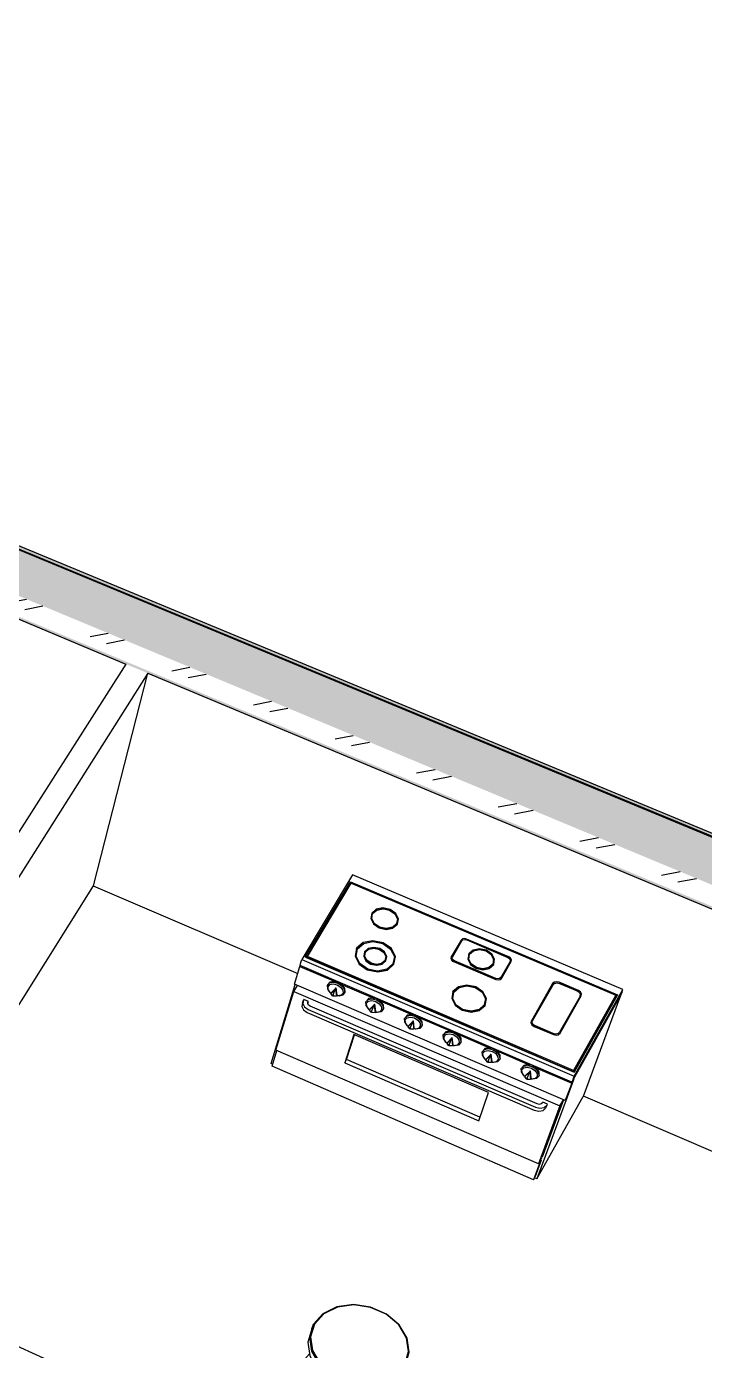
# Model space of a CAD drawing. Header units: millimetres. Extents: x 13967 to 26400, y -11617 to -3396.
# Drawn here: x 21939 to 23033, y -7189 to -5053 of the extents above; entities that cross this region are included whole.
import ezdxf

# ---------------------------------------------------------------- set-up
doc = ezdxf.new("R2010")
doc.units = ezdxf.units.MM
doc.header["$MEASUREMENT"] = 0
for name, color, linetype in [('NewA-Ee_25_10-M_WallsExternal', 7, 'Continuous'), ('NewA-Ee_25_10-M_WallsInternal', 7, 'Continuous'), ('NewA-Ee_30_40-M_Floors', 7, 'Continuous'), ('NewA-Ee_40_20-M_GeneralFFAndEInternalCulinary', 7, 'Continuous'), ('NewA-Ee_40_20-M_GeneralFFAndEInternalFixed', 7, 'Continuous'), ('NewA-Ee_40_20-M_GeneralFFAndEInternalMovable', 7, 'Continuous')]:
    doc.layers.add(name, color=color, linetype=linetype)

# ---------------------------------------------------------------- blocks, each defined once
blk = doc.blocks.new('Section Elem_1_1', base_point=(20019, -7720.3))
at = {"layer": 'NewA-Ee_25_10-M_WallsExternal', "linetype": 'Continuous'}
h = blk.add_hatch(dxfattribs=at)
h.set_pattern_fill('Structural_Concrete_0001', color=256, style=0, pattern_type=2)
h.set_pattern_definition([(337.4274, (20019.036, -7720.324), (38.4207, 61.3603), [9.2949, -46.4745]), (337.4274, (20063.995, -7700.35), (38.4207, 61.3603), [9.2949, -46.4745]), (23.957, (20019.036, -7720.324), (-58.0353, 62.7911), [8.19954, -40.9977]), (23.957, (20070.53, -7741.73), (-58.0353, 62.7911), [8.19954, -40.9977]), (98.978, (20027.62, -7723.89), (-96.456, 1.4308), [6.98285, -34.91426]), (98.978, (20079.12, -7745.3), (-96.456, 1.4308), [6.98285, -34.91426]), (337.4274, (20022.733, -7714.42), (7.394073, 11.8088), [0, -18.589807, 0, -27.88471]), (10.773, (20031.316, -7717.988), (-6.909593, 13.395832), [0, -13.25847, 0, -22.097447])])
h.paths.add_polyline_path([(19901.9, -5057.4), (19857.7, -5109.2), (24659.7, -7110.7), (24689.1, -7042.2)])
h = blk.add_hatch(dxfattribs=at)
h.set_pattern_fill('Render_0001', color=256, style=0, pattern_type=2)
h.set_pattern_definition([(10.7526, (20040.504, -7686.04), (-9.072156, 17.50072), [0, -15.427034, 0, -23.14055]), (85.5198, (20090.483, -7706.756), (-24.43828, 3.48332), [0, -8.6728, 0, -14.98029])])
h.paths.add_polyline_path([(19902.6, -5056.6), (24689.5, -7041.1), (24691.5, -7036.5), (19905.6, -5053.1)])
h = blk.add_hatch(dxfattribs=at)
h.set_pattern_fill('Insulation_0001', color=256, style=0, pattern_type=2)
h.set_pattern_definition([(10.7959, (20019.036, -7720.324), (-37.411, 72.9393), []), (10.7959, (20011.55, -7705.74), (-37.411, 72.9393), [])])
h.paths.add_polyline_path([(19857.7, -5109.2), (19847.2, -5121.4), (24652.8, -7126.9), (24659.7, -7110.7)])
h = blk.add_hatch(dxfattribs=at)
h.set_pattern_fill('Plaster_0001', color=256, style=0, pattern_type=2)
h.set_pattern_definition([(337.32224, (20019.036, -7720.324), (10.759054, 17.18456), [0, -15.55156]), (337.32224, (20031.59, -7714.73), (10.759054, 17.18456), [0, -15.55156])])
h.paths.add_polyline_path([(19835.4, -5135.3), (24644.9, -7145.3), (24646.6, -7141.5), (19837.8, -5132.4)])
for p, q in [((19901.9, -5057.4), (24689.1, -7042.2)), ((19902.6, -5056.6), (24689.5, -7041.1)), ((19905.6, -5053.1), (24691.5, -7036.5)), ((21112.7, -5669.1), (22099.8, -6081.6)), ((22135.1, -6096.4), (24208, -6962.7))]:
    blk.add_line(p, q, dxfattribs=at)
blk = doc.blocks.new('Section Elem_17_1', base_point=(20019, -7720.3))
at = {"layer": 'NewA-Ee_25_10-M_WallsInternal', "linetype": 'Continuous'}
for p, q in [((22099.8, -6081.6), (21712.3, -6688.5)), ((22135.1, -6096.4), (21748.7, -6704.6)), ((22047.3, -6439.2), (22135.1, -6096.4)), ((21673.9, -7035), (22047.3, -6439.2)), ((21570.2, -6911), (21519.9, -6989.7)), ((21607, -6927.5), (21437.3, -7194.6)), ((21501.9, -7018), (21381.5, -7206.5)), ((21320.7, -7525.3), (21381.5, -7206.5)), ((21381.5, -7206.5), (21418.8, -7223.7)), ((21418.8, -7223.7), (21356.3, -7542)), ((21418.9, -7223.6), (21418.8, -7223.7)), ((21356.3, -7542), (21320.7, -7525.3)), ((21356.3, -7542), (21356.4, -7541.9))]:
    blk.add_line(p, q, dxfattribs=at)
blk = doc.blocks.new('Section Elem_111_1', base_point=(20019, -7720.3))
at = {"layer": 'NewA-Ee_30_40-M_Floors', "linetype": 'Continuous'}
for p, q in [((22047.2, -6439.1), (22376.9, -6580.6)), ((22837.6, -6778.3), (23961.2, -7260.4))]:
    blk.add_line(p, q, dxfattribs=at)
blk = doc.blocks.new('Section Elem_179_1', base_point=(20019, -7720.3))
at = {"layer": 'NewA-Ee_40_20-M_GeneralFFAndEInternalMovable', "linetype": 'Continuous'}
for p, q in [((22417.7, -7129.6), (22402.3, -7146.6)), ((22419.1, -7129.6), (22404.1, -7146.3)), ((22440, -7118.6), (22417.7, -7129.6)), ((22441.1, -7118.9), (22419.1, -7129.6)), ((22466.8, -7114.9), (22440, -7118.6)), ((22467.3, -7115.3), (22441.1, -7118.9)), ((22494.6, -7119), (22466.8, -7114.9)), ((22494.6, -7119.3), (22467.3, -7115.3)), ((22520.3, -7130.4), (22494.6, -7119)), ((22519.8, -7130.5), (22494.6, -7119.3)), ((22539.8, -7147.4), (22519.8, -7130.5)), ((22540.8, -7147.7), (22520.3, -7130.4)), ((22399.8, -7154.1), (22393.3, -7175.2)), ((22402.3, -7146.6), (22395.8, -7167.6)), ((22404.1, -7146.3), (22397.7, -7166.9)), ((22399.8, -7154.1), (22402.3, -7146.6)), ((22552.3, -7168.2), (22539.8, -7147.4)), ((22553.5, -7168.9), (22540.8, -7147.7)), ((22393.3, -7175.2), (22396.5, -7197.7)), ((22395.8, -7167.6), (22399, -7190.2)), ((22397.7, -7166.9), (22400.9, -7189)), ((22555.6, -7190.3), (22552.3, -7168.2)), ((22556.9, -7191.5), (22553.5, -7168.9)), ((22396, -7194.3), (22387.7, -7203.6)), ((22399, -7190.2), (22411.6, -7211.5)), ((22400.9, -7189), (22413.2, -7209.9)), ((22549.5, -7211.1), (22555.6, -7190.3)), ((22550.6, -7212.7), (22556.9, -7191.5)), ((22387.2, -7204.2), (22381.1, -7224.2)), ((22387.7, -7203.6), (22387.2, -7204.2)), ((22394.2, -7207.4), (22388.8, -7225)), ((22399.1, -7202.1), (22394.1, -7207.6)), ((22394.2, -7207.4), (22394.2, -7207.4)), ((22396.5, -7197.7), (22409.1, -7219)), ((22411.6, -7211.5), (22432, -7229)), ((22413.2, -7209.9), (22433.2, -7227.1)), ((22534.5, -7227.9), (22549.5, -7211.1)), ((22535.3, -7229.9), (22550.6, -7212.7)), ((22548, -7220.1), (22550.6, -7212.7)), ((22381.1, -7224.2), (22381.1, -7225)), ((22381.1, -7225), (22384.1, -7246.3)), ((22388.7, -7224.5), (22391.4, -7243.8)), ((22388.7, -7224.6), (22388.7, -7224.5)), ((22409.1, -7219), (22429.5, -7236.5)), ((22429.5, -7236.5), (22455.3, -7248)), ((22432, -7229), (22457.8, -7240.6)), ((22433.2, -7227.1), (22458.5, -7238.4)), ((22458.5, -7238.4), (22486.1, -7242.5)), ((22486.1, -7242.5), (22512.5, -7238.9)), ((22510.2, -7248.5), (22532.7, -7237.3)), ((22512.5, -7238.9), (22534.5, -7227.9)), ((22512.9, -7241), (22535.3, -7229.9)), ((22533.3, -7246), (22532.1, -7237.6)), ((22532.7, -7237.3), (22548, -7220.1)), ((22384.1, -7246.3), (22395.9, -7266.4)), ((22391.4, -7243.8), (22401.3, -7260.7)), ((22401.3, -7261.6), (22401, -7261.4)), ((22442, -7259), (22401.2, -7260.4)), ((22440.6, -7259.1), (22445.8, -7243.8)), ((22442, -7259), (22441.9, -7259)), ((22442.6, -7259.4), (22442, -7259)), ((22443.4, -7260.1), (22442.6, -7259.4)), ((22444.2, -7261.2), (22443.4, -7260.1)), ((22444.1, -7248.8), (22444.2, -7243.1)), ((22444.9, -7262.5), (22444.2, -7261.2)), ((22455.3, -7248), (22483.3, -7252.2)), ((22456.4, -7261.3), (22455.5, -7262.5)), ((22457.1, -7260.2), (22456.4, -7261.3)), ((22457.1, -7260.4), (22461, -7248.9)), ((22457.5, -7259.5), (22457.1, -7260.2)), ((22457.5, -7259.1), (22521.2, -7261.4)), ((22457.5, -7259.2), (22457.5, -7259.5)), ((22457.8, -7240.6), (22485.9, -7244.7)), ((22483.3, -7252.2), (22510.2, -7248.5)), ((22485.9, -7244.7), (22512.9, -7241)), ((22521, -7261.4), (22525.7, -7245.7)), ((22525.6, -7246), (22524.9, -7241.2)), ((22527.3, -7266.9), (22533.3, -7246.8)), ((22533.3, -7246), (22533.3, -7246.8)), ((22378.5, -7272.1), (22359.7, -7286.1)), ((22396.1, -7266.8), (22378.5, -7272.1)), ((22395.9, -7266.4), (22396.2, -7266.8)), ((22396.2, -7266.8), (22415.2, -7283.2)), ((22401.4, -7261.8), (22401.3, -7261.6)), ((22401.8, -7261.7), (22419.4, -7276.8)), ((22443.5, -7266.5), (22408.8, -7267.7)), ((22419.4, -7276.8), (22441.7, -7286.8)), ((22432.5, -7282.7), (22438, -7266.6)), ((22437.8, -7267.2), (22436.2, -7266.7)), ((22443.5, -7266.5), (22444.5, -7266.3)), ((22444.5, -7266.3), (22445.2, -7265.8)), ((22445.4, -7263.7), (22444.9, -7262.5)), ((22445.2, -7265.8), (22445.5, -7264.9)), ((22445.5, -7264.9), (22445.4, -7263.7)), ((22447.7, -7287.7), (22454.9, -7266.6)), ((22456.7, -7272.7), (22453.2, -7271.7)), ((22453.9, -7265), (22453.6, -7265.9)), ((22453.6, -7265.9), (22453.7, -7266.4)), ((22453.7, -7266.4), (22454.2, -7266.5)), ((22454.6, -7263.8), (22453.9, -7265)), ((22454.2, -7266.5), (22515.7, -7268.8)), ((22455.5, -7262.5), (22454.6, -7263.8)), ((22479.6, -7287.1), (22456.7, -7272.7)), ((22488.7, -7287.2), (22507.7, -7277.8)), ((22507.7, -7277.8), (22519.9, -7264)), ((22512.4, -7283.8), (22526.9, -7267.5)), ((22522.6, -7262.6), (22522.1, -7263.7)), ((22523.1, -7261.9), (22522.6, -7262.6)), ((22527.3, -7266.9), (22526.9, -7267.5)), ((22359.7, -7286.1), (22348.8, -7305.2)), ((22415.2, -7283.2), (22439.3, -7294.1)), ((22422.2, -7313.1), (22430.1, -7289.9)), ((22436.7, -7319.6), (22445.2, -7294.9)), ((22439.3, -7294.1), (22465.6, -7298)), ((22441.7, -7286.8), (22465.8, -7290.4)), ((22465.6, -7298), (22490.7, -7294.5)), ((22465.8, -7290.4), (22489, -7287.2)), ((22480.6, -7288.4), (22479.6, -7287.1)), ((22496, -7306.5), (22486.3, -7295.1)), ((22491.2, -7294.3), (22490.7, -7294.5)), ((22491.2, -7294.3), (22512.4, -7283.8)), ((22348.5, -7306.1), (22346.8, -7327.9)), ((22348.8, -7305.2), (22348.5, -7306.1)), ((22422.2, -7313.1), (22421.5, -7315.2)), ((22421.5, -7315.2), (22421.9, -7317.4)), ((22421.9, -7317.4), (22423.1, -7319.5)), ((22423.1, -7319.5), (22425.1, -7321.2)), ((22425.1, -7321.2), (22427.6, -7322.4)), ((22427.6, -7322.4), (22430.4, -7322.8)), ((22430.4, -7322.8), (22433, -7322.4)), ((22433, -7322.4), (22435.2, -7321.3)), ((22435.2, -7321.3), (22436.7, -7319.6)), ((22504, -7328.4), (22496, -7306.5)), ((22346.8, -7327.9), (22354.6, -7350)), ((22502.5, -7350.4), (22504, -7328.4)), ((22354.6, -7350), (22370.9, -7369.5)), ((22491.4, -7370.5), (22502.2, -7351.2)), ((22502.5, -7350.4), (22502.2, -7351.2)), ((22370.9, -7369.5), (22393.9, -7384)), ((22393.9, -7384), (22420.6, -7391.9)), ((22448, -7392.2), (22472.6, -7384.7)), ((22472.6, -7384.7), (22491.4, -7370.5)), ((22420.6, -7391.9), (22448, -7392.2))]:
    blk.add_line(p, q, dxfattribs=at)
blk = doc.blocks.new('Section Elem_235_1', base_point=(20019, -7720.3))
at = {"layer": 'NewA-Ee_40_20-M_GeneralFFAndEInternalCulinary', "linetype": 'Continuous'}
for p, q in [((21882.2, -7163), (21770.1, -7347.5)), ((22127.1, -7273.8), (21882.2, -7163)), ((22017.2, -7461), (22127.1, -7273.8)), ((22018.3, -7461.5), (22125.7, -7278.6)), ((22125.7, -7278.7), (22106, -7344.8)), ((22117.5, -7292.7), (22125.7, -7278.7)), ((22125.7, -7278.6), (22127.1, -7273.8)), ((22097.2, -7359.8), (22116.8, -7293.7)), ((22117.5, -7292.7), (22097.9, -7358.6)), ((22116.8, -7293.7), (22116.8, -7293.7))]:
    blk.add_line(p, q, dxfattribs=at)
blk = doc.blocks.new('Section Elem_240_1', base_point=(20019, -7720.3))
at = {"layer": 'NewA-Ee_40_20-M_GeneralFFAndEInternalFixed', "linetype": 'Continuous'}
for p, q in [((22465.3, -6421.7), (22383.7, -6558.1)), ((22901.5, -6606.4), (22465.3, -6421.7)), ((22389.6, -6554.1), (22462.1, -6432.9)), ((22392.5, -6553.3), (22463.3, -6434.9)), ((22462.1, -6432.9), (22892.8, -6615.4)), ((22462.1, -6432.9), (22463.3, -6434.9)), ((22463.3, -6434.9), (22890.1, -6615.7)), ((22496.4, -6483.6), (22494.7, -6492.2)), ((22494.7, -6492.2), (22494.8, -6492)), ((22494.7, -6492.2), (22499, -6500.8)), ((22496.4, -6483.4), (22494.8, -6492)), ((22494.8, -6492), (22499.1, -6500.6)), ((22496.3, -6492), (22497.8, -6484)), ((22500.3, -6500), (22496.3, -6492)), ((22503.6, -6477.1), (22496.4, -6483.4)), ((22496.4, -6483.6), (22496.4, -6483.4)), ((22497.8, -6484), (22504.5, -6478.2)), ((22497.8, -6484.2), (22504.4, -6478.4)), ((22514.3, -6474.9), (22503.6, -6477.1)), ((22504.4, -6478.4), (22514.5, -6476.3)), ((22504.4, -6478.4), (22504.5, -6478.2)), ((22504.5, -6478.2), (22514.5, -6476.1)), ((22525.8, -6477.3), (22514.3, -6474.9)), ((22514.5, -6476.1), (22525.2, -6478.3)), ((22514.5, -6476.3), (22514.5, -6476.1)), ((22514.5, -6476.3), (22525.2, -6478.5)), ((22525.2, -6478.3), (22533.7, -6484.3)), ((22525.2, -6478.5), (22525.2, -6478.3)), ((22525.2, -6478.5), (22533.7, -6484.5)), ((22535, -6483.7), (22525.8, -6477.3)), ((22533.7, -6484.3), (22537.8, -6492.3)), ((22533.7, -6484.5), (22533.7, -6484.3)), ((22533.7, -6484.5), (22537.7, -6492.5)), ((22539.3, -6492.3), (22535, -6483.7)), ((22537.7, -6492.5), (22536.2, -6500.5)), ((22537.8, -6492.3), (22536.3, -6500.3)), ((22537.7, -6500.9), (22539.3, -6492.3)), ((22537.7, -6492.5), (22537.8, -6492.3)), ((22499, -6500.8), (22499.1, -6500.6)), ((22499, -6500.8), (22508.2, -6507.2)), ((22499.1, -6500.6), (22508.3, -6507)), ((22508.9, -6506), (22500.3, -6500)), ((22508.2, -6507.2), (22508.3, -6507)), ((22508.2, -6507.2), (22519.7, -6509.6)), ((22508.3, -6507), (22519.8, -6509.4)), ((22519.6, -6508.2), (22508.9, -6506)), ((22529.6, -6506.1), (22519.6, -6508.2)), ((22519.7, -6509.6), (22530.5, -6507.4)), ((22519.7, -6509.6), (22519.8, -6509.4)), ((22519.8, -6509.4), (22530.5, -6507.2)), ((22536.3, -6500.3), (22529.6, -6506.1)), ((22530.5, -6507.2), (22537.7, -6500.9)), ((22530.5, -6507.4), (22537.6, -6501.1)), ((22530.5, -6507.4), (22530.5, -6507.2)), ((22537.6, -6501.1), (22537.7, -6500.9)), ((22482.5, -6531), (22472, -6540.1)), ((22473.4, -6540.9), (22483.3, -6532.3)), ((22473.5, -6540.7), (22483.4, -6532.1)), ((22498.1, -6527.8), (22482.5, -6531)), ((22483.3, -6532.3), (22498.2, -6529.2)), ((22483.3, -6532.3), (22483.4, -6532.1)), ((22483.4, -6532.1), (22498.3, -6529)), ((22514.8, -6531.3), (22498.1, -6527.8)), ((22498.2, -6529.2), (22498.3, -6529)), ((22498.2, -6529.2), (22514.1, -6532.5)), ((22498.3, -6529), (22514.2, -6532.3)), ((22514.1, -6532.5), (22514.2, -6532.3)), ((22514.1, -6532.5), (22526.8, -6541.4)), ((22514.2, -6532.3), (22526.9, -6541.2)), ((22528.1, -6540.6), (22514.8, -6531.3)), ((22640.4, -6526.9), (22624.6, -6554)), ((22626.4, -6554), (22641.5, -6528.1)), ((22626.4, -6554.2), (22641.4, -6528.3)), ((22642.6, -6525), (22640.4, -6526.9)), ((22641.4, -6528.3), (22643.4, -6526.6)), ((22641.4, -6528.3), (22641.5, -6528.1)), ((22641.5, -6528.1), (22643.4, -6526.4)), ((22645.8, -6524.3), (22642.6, -6525)), ((22643.4, -6526.4), (22646.4, -6525.8)), ((22643.4, -6526.6), (22646.4, -6526)), ((22643.4, -6526.6), (22643.4, -6526.4)), ((22649.3, -6525.1), (22645.8, -6524.3)), ((22646.4, -6525.8), (22649.6, -6526.5)), ((22646.4, -6526), (22646.4, -6525.8)), ((22646.4, -6526), (22649.5, -6526.6)), ((22717.6, -6554), (22649.3, -6525.1)), ((22649.5, -6526.6), (22649.6, -6526.5)), ((22649.5, -6526.6), (22716.1, -6554.9)), ((22649.6, -6526.5), (22716.2, -6554.7)), ((22392.5, -6553.3), (22389.6, -6554.1)), ((22389.6, -6554.3), (22389.6, -6554.1)), ((22823, -6739.7), (22389.6, -6554.1)), ((22389.6, -6554.3), (22823, -6739.8)), ((22821.9, -6737.1), (22392.5, -6553.3)), ((22472, -6540.1), (22469.6, -6552.7)), ((22472, -6540.3), (22469.6, -6552.9)), ((22469.6, -6552.7), (22475.9, -6565.3)), ((22469.6, -6552.9), (22469.6, -6552.7)), ((22469.6, -6552.9), (22475.9, -6565.5)), ((22471.2, -6552.7), (22473.5, -6540.7)), ((22477.2, -6564.7), (22471.2, -6552.7)), ((22472, -6540.3), (22472, -6540.1)), ((22484.9, -6545.6), (22483.5, -6552.8)), ((22484.8, -6545.8), (22483.5, -6553)), ((22483.5, -6552.8), (22487.1, -6560)), ((22483.5, -6553), (22483.5, -6552.8)), ((22483.5, -6553), (22487, -6560.2)), ((22484.8, -6545.8), (22484.9, -6545.6)), ((22490.8, -6540.4), (22484.9, -6545.6)), ((22485.1, -6552.8), (22486.3, -6546.2)), ((22488.4, -6559.4), (22485.1, -6552.8)), ((22486.2, -6546.4), (22491.7, -6541.7)), ((22486.3, -6546.2), (22491.8, -6541.5)), ((22499.8, -6538.6), (22490.8, -6540.4)), ((22491.7, -6541.7), (22499.9, -6540)), ((22491.7, -6541.7), (22491.8, -6541.5)), ((22491.8, -6541.5), (22500, -6539.8)), ((22509.3, -6540.6), (22499.8, -6538.6)), ((22499.9, -6540), (22500, -6539.8)), ((22499.9, -6540), (22508.7, -6541.8)), ((22500, -6539.8), (22508.7, -6541.6)), ((22508.7, -6541.6), (22515.7, -6546.5)), ((22508.7, -6541.8), (22508.7, -6541.6)), ((22508.7, -6541.8), (22515.6, -6546.7)), ((22516.9, -6545.9), (22509.3, -6540.6)), ((22515.6, -6546.7), (22515.7, -6546.5)), ((22515.6, -6546.7), (22518.9, -6553.3)), ((22515.7, -6546.5), (22519, -6553.1)), ((22520.5, -6553.1), (22516.9, -6545.9)), ((22518.9, -6553.3), (22517.7, -6559.8)), ((22519, -6553.1), (22517.8, -6559.6)), ((22518.9, -6553.3), (22519, -6553.1)), ((22519.2, -6560.3), (22520.5, -6553.1)), ((22526.8, -6541.4), (22526.9, -6541.2)), ((22526.8, -6541.4), (22532.8, -6553.4)), ((22526.9, -6541.2), (22532.9, -6553.2)), ((22534.4, -6553.2), (22528.1, -6540.6)), ((22532.9, -6553.2), (22530.6, -6565.1)), ((22532.8, -6553.4), (22530.6, -6565.3)), ((22532.1, -6565.7), (22534.4, -6553.2)), ((22532.8, -6553.4), (22532.9, -6553.2)), ((22624.6, -6554.2), (22624.1, -6556.8)), ((22624.1, -6556.8), (22624.2, -6556.6)), ((22624.6, -6554), (22624.2, -6556.6)), ((22624.2, -6556.6), (22625.5, -6559.3)), ((22624.6, -6554.2), (22624.6, -6554)), ((22626, -6556.4), (22626.4, -6554)), ((22627.2, -6558.8), (22626, -6556.4)), ((22652.8, -6549.3), (22651.3, -6557.6)), ((22652.9, -6549.1), (22651.4, -6557.4)), ((22652.8, -6549.3), (22652.9, -6549.1)), ((22659.7, -6543), (22652.9, -6549.1)), ((22652.9, -6557.5), (22654.3, -6549.7)), ((22654.2, -6549.9), (22660.6, -6544.2)), ((22654.3, -6549.7), (22660.7, -6544)), ((22670.2, -6540.8), (22659.7, -6543)), ((22660.6, -6544.2), (22670.3, -6542.2)), ((22660.6, -6544.2), (22660.7, -6544)), ((22660.7, -6544), (22670.4, -6542)), ((22681.3, -6543.2), (22670.2, -6540.8)), ((22670.3, -6542.2), (22670.4, -6542)), ((22670.3, -6542.2), (22680.7, -6544.4)), ((22670.4, -6542), (22680.7, -6544.2)), ((22680.7, -6544.2), (22689, -6550)), ((22680.7, -6544.4), (22680.7, -6544.2)), ((22680.7, -6544.4), (22689, -6550.2)), ((22690.3, -6549.4), (22681.3, -6543.2)), ((22689, -6550), (22693, -6557.8)), ((22689, -6550.2), (22689, -6550)), ((22689, -6550.2), (22693, -6558)), ((22694.6, -6557.8), (22690.3, -6549.4)), ((22716.1, -6554.9), (22716.2, -6554.7)), ((22716.1, -6554.9), (22718.6, -6556.6)), ((22716.2, -6554.7), (22718.7, -6556.5)), ((22720.4, -6556), (22717.6, -6554)), ((22718.6, -6556.6), (22718.7, -6556.5)), ((22718.6, -6556.6), (22719.9, -6559.1)), ((22718.7, -6556.5), (22720, -6558.9)), ((22721.8, -6558.6), (22720.4, -6556)), ((22371.6, -6597.9), (22380.3, -6569.3)), ((22380.3, -6569.3), (22380.9, -6568.2)), ((22380.3, -6569.3), (22438.4, -6594.3)), ((22380.7, -6568.1), (22382.2, -6563.1)), ((22819.3, -6756.1), (22380.7, -6568.1)), ((22382.2, -6563.1), (22383.7, -6558.1)), ((22383.7, -6558.1), (22823, -6746.3)), ((22475.9, -6565.3), (22489.2, -6574.6)), ((22475.9, -6565.5), (22475.9, -6565.3)), ((22475.9, -6565.5), (22489.1, -6574.8)), ((22489.8, -6573.6), (22477.2, -6564.7)), ((22487, -6560.2), (22487.1, -6560)), ((22487, -6560.2), (22494.6, -6565.5)), ((22487.1, -6560), (22494.7, -6565.3)), ((22495.3, -6564.3), (22488.4, -6559.4)), ((22489.1, -6574.8), (22489.2, -6574.6)), ((22489.1, -6574.8), (22505.9, -6578.3)), ((22489.2, -6574.6), (22506, -6578.1)), ((22505.8, -6576.9), (22489.8, -6573.6)), ((22494.6, -6565.5), (22494.7, -6565.3)), ((22494.6, -6565.5), (22504.2, -6567.5)), ((22494.7, -6565.3), (22504.3, -6567.3)), ((22504.1, -6566.1), (22495.3, -6564.3)), ((22512.3, -6564.4), (22504.1, -6566.1)), ((22504.2, -6567.5), (22513.2, -6565.7)), ((22504.2, -6567.5), (22504.3, -6567.3)), ((22504.3, -6567.3), (22513.2, -6565.5)), ((22520.7, -6573.8), (22505.8, -6576.9)), ((22505.9, -6578.3), (22521.6, -6575.1)), ((22506, -6578.1), (22521.6, -6574.9)), ((22517.8, -6559.6), (22512.3, -6564.4)), ((22513.2, -6565.5), (22519.2, -6560.3)), ((22513.2, -6565.7), (22519.1, -6560.4)), ((22513.2, -6565.7), (22513.2, -6565.5)), ((22519.1, -6560.4), (22519.2, -6560.3)), ((22530.6, -6565.1), (22520.7, -6573.8)), ((22521.6, -6574.9), (22532.1, -6565.7)), ((22521.6, -6575.1), (22532, -6565.9)), ((22521.6, -6575.1), (22521.6, -6574.9)), ((22532, -6565.9), (22532.1, -6565.7)), ((22624.1, -6556.8), (22625.4, -6559.5)), ((22625.4, -6559.5), (22625.5, -6559.3)), ((22625.4, -6559.5), (22628.2, -6561.4)), ((22625.5, -6559.3), (22628.3, -6561.2)), ((22629.8, -6560.5), (22627.2, -6558.8)), ((22628.2, -6561.4), (22628.3, -6561.2)), ((22628.2, -6561.4), (22696.6, -6590.5)), ((22628.3, -6561.2), (22696.7, -6590.3)), ((22696.4, -6588.9), (22629.8, -6560.5)), ((22651.3, -6557.6), (22651.4, -6557.4)), ((22651.3, -6557.6), (22655.6, -6566.1)), ((22651.4, -6557.4), (22655.7, -6565.9)), ((22656.9, -6565.3), (22652.9, -6557.5)), ((22655.6, -6566.1), (22655.7, -6565.9)), ((22655.6, -6566.1), (22664.5, -6572.3)), ((22655.7, -6565.9), (22664.6, -6572.1)), ((22665.2, -6571), (22656.9, -6565.3)), ((22664.5, -6572.3), (22664.6, -6572.1)), ((22664.5, -6572.3), (22675.7, -6574.6)), ((22664.6, -6572.1), (22675.8, -6574.4)), ((22675.6, -6573.2), (22665.2, -6571)), ((22685.3, -6571.2), (22675.6, -6573.2)), ((22675.7, -6574.6), (22686.1, -6572.5)), ((22675.7, -6574.6), (22675.8, -6574.4)), ((22675.8, -6574.4), (22686.2, -6572.3)), ((22691.7, -6565.6), (22685.3, -6571.2)), ((22686.1, -6572.5), (22693, -6566.4)), ((22686.1, -6572.5), (22686.2, -6572.3)), ((22686.2, -6572.3), (22693.1, -6566.2)), ((22693, -6558), (22691.6, -6565.7)), ((22693, -6557.8), (22691.7, -6565.6)), ((22693, -6558), (22693, -6557.8)), ((22693, -6566.4), (22693.1, -6566.2)), ((22693.1, -6566.2), (22694.6, -6557.8)), ((22719.5, -6561.2), (22704.6, -6587.2)), ((22705.6, -6588.6), (22721.3, -6561.4)), ((22705.7, -6588.4), (22721.3, -6561.2)), ((22720, -6558.9), (22719.5, -6561.2)), ((22719.9, -6559.1), (22719.5, -6561.4)), ((22719.9, -6559.1), (22720, -6558.9)), ((22721.3, -6561.2), (22721.8, -6558.6)), ((22721.3, -6561.4), (22721.3, -6561.2)), ((22334.3, -6725.9), (22373, -6598.5)), ((22808.5, -6785.6), (22371.6, -6597.9)), ((22424.9, -6600), (22428.2, -6596)), ((22424.9, -6600), (22425.7, -6598.7)), ((22429, -6594.7), (22425.7, -6598.7)), ((22426, -6602.1), (22428.9, -6598.7)), ((22428.2, -6596), (22434.4, -6594.7)), ((22428.9, -6598.7), (22434.2, -6597.5)), ((22435.2, -6593.4), (22429, -6594.7)), ((22434.2, -6597.5), (22440.5, -6599)), ((22434.4, -6594.7), (22441.7, -6596.4)), ((22442.5, -6595.1), (22435.2, -6593.4)), ((22440.5, -6599), (22446.2, -6602.7)), ((22441.7, -6596.4), (22448.3, -6600.7)), ((22449.1, -6599.3), (22442.5, -6595.1)), ((22446.7, -6597.8), (22500.6, -6620.9)), ((22453.1, -6605), (22449.1, -6599.3)), ((22505.9, -6578.3), (22506, -6578.1)), ((22649.7, -6599.3), (22636.2, -6602.1)), ((22664.1, -6602.3), (22649.7, -6599.3)), ((22699.6, -6589.6), (22696.4, -6588.9)), ((22696.6, -6590.5), (22696.7, -6590.3)), ((22696.6, -6590.5), (22700.2, -6591.2)), ((22696.7, -6590.3), (22700.2, -6591.1)), ((22702.6, -6589), (22699.6, -6589.6)), ((22700.2, -6591.1), (22703.5, -6590.4)), ((22700.2, -6591.2), (22703.4, -6590.6)), ((22700.2, -6591.2), (22700.2, -6591.1)), ((22704.6, -6587.2), (22702.6, -6589)), ((22703.4, -6590.6), (22705.6, -6588.6)), ((22703.4, -6590.6), (22703.5, -6590.4)), ((22703.5, -6590.4), (22705.7, -6588.4)), ((22705.6, -6588.6), (22705.7, -6588.4)), ((22788, -6597.1), (22753.8, -6657.2)), ((22755.8, -6656.9), (22788.8, -6599)), ((22755.9, -6656.7), (22788.9, -6598.8)), ((22790.6, -6594.9), (22788, -6597.1)), ((22788.8, -6599), (22791.3, -6596.7)), ((22788.8, -6599), (22788.9, -6598.8)), ((22788.9, -6598.8), (22791.4, -6596.5)), ((22794.4, -6594.1), (22790.6, -6594.9)), ((22791.3, -6596.7), (22795.2, -6595.9)), ((22791.3, -6596.7), (22791.4, -6596.5)), ((22791.4, -6596.5), (22795.3, -6595.7)), ((22798.6, -6594.9), (22794.4, -6594.1)), ((22795.2, -6595.9), (22795.3, -6595.7)), ((22795.2, -6595.9), (22799.4, -6596.8)), ((22795.3, -6595.7), (22799.5, -6596.6)), ((22829.8, -6608.2), (22798.6, -6594.9)), ((22799.4, -6596.8), (22799.5, -6596.6)), ((22799.4, -6596.8), (22827.7, -6608.8)), ((22799.5, -6596.6), (22827.8, -6608.6)), ((22341.8, -6704.3), (22370.6, -6609.6)), ((22370.6, -6609.6), (22376.4, -6599.9)), ((22370.6, -6609.6), (22800, -6794.2)), ((22425.3, -6605.5), (22424.9, -6600)), ((22429.3, -6611.2), (22425.3, -6605.5)), ((22426.3, -6606.9), (22426, -6602.1)), ((22429.8, -6611.8), (22426.3, -6606.9)), ((22429.3, -6611.2), (22429.8, -6611.8)), ((22430.9, -6612.5), (22429.8, -6611.8)), ((22430.3, -6613.3), (22438.1, -6605.3)), ((22430.3, -6613.3), (22431.4, -6611.6)), ((22430.3, -6613.3), (22432.7, -6616.6)), ((22439.1, -6603.6), (22431.4, -6611.6)), ((22432.7, -6616.6), (22434, -6615.1)), ((22434.3, -6617.3), (22432.7, -6616.6)), ((22434, -6615.1), (22438.1, -6605.3)), ((22434, -6615.1), (22434.3, -6617.3)), ((22439.6, -6617.3), (22434.3, -6617.3)), ((22438.1, -6605.3), (22439.1, -6603.6)), ((22438.1, -6605.3), (22439.6, -6617.3)), ((22440.6, -6615.5), (22439.1, -6603.6)), ((22440.6, -6615.5), (22439.6, -6617.3)), ((22441.8, -6616.9), (22440.1, -6616.5)), ((22447.1, -6615.8), (22441.8, -6616.9)), ((22443.1, -6617.1), (22441.8, -6616.9)), ((22449.3, -6615.8), (22443.1, -6617.1)), ((22446.2, -6602.7), (22449.7, -6607.6)), ((22450, -6612.4), (22447.1, -6615.8)), ((22448.3, -6600.7), (22452.3, -6606.3)), ((22452.6, -6611.9), (22449.3, -6615.8)), ((22449.7, -6607.6), (22450, -6612.4)), ((22452.3, -6606.3), (22452.6, -6611.9)), ((22453.4, -6610.6), (22452.6, -6611.9)), ((22453.4, -6610.6), (22453.1, -6605)), ((22497.3, -6620), (22491.1, -6621.3)), ((22504.7, -6621.8), (22497.3, -6620)), ((22627.3, -6610.1), (22625.3, -6621)), ((22625.3, -6621), (22625.4, -6620.8)), ((22627.3, -6609.9), (22625.4, -6620.8)), ((22625.4, -6620.8), (22630.9, -6631.7)), ((22626.9, -6620.8), (22628.8, -6610.6)), ((22632.2, -6631.1), (22626.9, -6620.8)), ((22636.2, -6602.1), (22627.3, -6609.9)), ((22627.3, -6610.1), (22627.3, -6609.9)), ((22628.7, -6610.7), (22637.1, -6603.3)), ((22628.8, -6610.6), (22637.2, -6603.1)), ((22637.1, -6603.3), (22649.8, -6600.7)), ((22637.1, -6603.3), (22637.2, -6603.1)), ((22637.2, -6603.1), (22649.9, -6600.5)), ((22649.8, -6600.7), (22649.9, -6600.5)), ((22649.8, -6600.7), (22663.4, -6603.5)), ((22649.9, -6600.5), (22663.5, -6603.3)), ((22663.4, -6603.5), (22663.5, -6603.3)), ((22663.4, -6603.5), (22674.3, -6611.1)), ((22663.5, -6603.3), (22674.4, -6610.9)), ((22675.6, -6610.3), (22664.1, -6602.3)), ((22674.3, -6611.1), (22674.4, -6610.9)), ((22674.3, -6611.1), (22679.6, -6621.4)), ((22674.4, -6610.9), (22679.6, -6621.2)), ((22681.2, -6621.2), (22675.6, -6610.3)), ((22832.3, -6617.2), (22799.4, -6675.3)), ((22800.2, -6677.2), (22834.2, -6617)), ((22800.3, -6677), (22834.3, -6616.8)), ((22819.3, -6756.1), (22897.8, -6616.3)), ((22890.1, -6615.7), (22821.9, -6737.1)), ((22823, -6746.3), (22901.5, -6606.4)), ((22892.8, -6615.4), (22823, -6739.7)), ((22823, -6739.8), (22892.8, -6615.6)), ((22827.7, -6608.8), (22827.8, -6608.6)), ((22827.7, -6608.8), (22831.1, -6611.1)), ((22827.8, -6608.6), (22831.2, -6610.9)), ((22833.2, -6610.5), (22829.8, -6608.2)), ((22831.1, -6611.1), (22831.2, -6610.9)), ((22831.1, -6611.1), (22832.7, -6614.3)), ((22831.2, -6610.9), (22832.8, -6614.1)), ((22832.7, -6614.3), (22832.2, -6617.4)), ((22832.8, -6614.1), (22832.3, -6617.2)), ((22832.7, -6614.3), (22832.8, -6614.1)), ((22834.8, -6613.7), (22833.2, -6610.5)), ((22834.2, -6617), (22834.3, -6616.8)), ((22834.3, -6616.8), (22834.8, -6613.7)), ((22897.8, -6616.3), (22837.3, -6778.9)), ((22890.1, -6615.7), (22892.8, -6615.4)), ((22892.8, -6615.4), (22892.8, -6615.6)), ((22899.7, -6611.4), (22897.8, -6616.3)), ((22899.7, -6611.4), (22901.5, -6606.4)), ((22384.8, -6628.6), (22383.7, -6634)), ((22383.7, -6634), (22386.4, -6639.5)), ((22384.8, -6628.6), (22386.3, -6623.6)), ((22386.3, -6623.6), (22385.3, -6629.1)), ((22385.3, -6629.1), (22387.9, -6634.6)), ((22387, -6622.6), (22386.3, -6623.6)), ((22386.4, -6639.5), (22392.2, -6643.6)), ((22394.2, -6625.7), (22387, -6622.6)), ((22387.9, -6634.6), (22393.7, -6638.7)), ((22393.1, -6629.2), (22394.2, -6625.7)), ((22393.1, -6629.2), (22393.5, -6626.7)), ((22394.2, -6631.6), (22393.1, -6629.2)), ((22393.5, -6626.7), (22394.2, -6625.7)), ((22393.5, -6626.9), (22393.5, -6626.7)), ((22393.7, -6638.7), (22760.4, -6796.6)), ((22396.8, -6633.4), (22394.2, -6631.6)), ((22763.4, -6791.2), (22396.8, -6633.4)), ((22487, -6626.6), (22490.4, -6622.7)), ((22487, -6626.6), (22487.8, -6625.3)), ((22487.3, -6632.1), (22487, -6626.6)), ((22491.3, -6637.8), (22487.3, -6632.1)), ((22491.1, -6621.3), (22487.8, -6625.3)), ((22488.1, -6628.7), (22491, -6625.3)), ((22488.4, -6633.5), (22488.1, -6628.7)), ((22491.8, -6638.4), (22488.4, -6633.5)), ((22490.4, -6622.7), (22496.6, -6621.4)), ((22491, -6625.3), (22496.4, -6624.2)), ((22491.3, -6637.8), (22491.8, -6638.4)), ((22492.9, -6639.1), (22491.8, -6638.4)), ((22492.4, -6640), (22500.3, -6632)), ((22492.4, -6640), (22493.4, -6638.2)), ((22492.4, -6640), (22494.8, -6643.2)), ((22501.3, -6630.2), (22493.4, -6638.2)), ((22494.8, -6643.2), (22496.2, -6641.8)), ((22496.2, -6641.8), (22500.3, -6632)), ((22496.2, -6641.8), (22496.4, -6643.9)), ((22496.4, -6624.2), (22502.8, -6625.7)), ((22496.6, -6621.4), (22503.9, -6623.1)), ((22500.3, -6632), (22501.3, -6630.2)), ((22500.3, -6632), (22501.7, -6644)), ((22502.7, -6642.2), (22501.3, -6630.2)), ((22502.8, -6625.7), (22508.4, -6629.4)), ((22503.9, -6623.1), (22510.5, -6627.3)), ((22511.3, -6626), (22504.7, -6621.8)), ((22508.4, -6629.4), (22511.9, -6634.3)), ((22508.9, -6624.5), (22563, -6647.7)), ((22512.2, -6639.1), (22509.2, -6642.5)), ((22510.5, -6627.3), (22514.5, -6633)), ((22515.3, -6631.7), (22511.3, -6626)), ((22514.8, -6638.5), (22511.4, -6642.5)), ((22511.9, -6634.3), (22512.2, -6639.1)), ((22514.5, -6633), (22514.8, -6638.5)), ((22515.6, -6637.2), (22514.8, -6638.5)), ((22515.6, -6637.2), (22515.3, -6631.7)), ((22625.3, -6621), (22630.8, -6631.9)), ((22630.8, -6631.9), (22630.9, -6631.7)), ((22630.8, -6631.9), (22642.4, -6640)), ((22630.9, -6631.7), (22642.4, -6639.8)), ((22643, -6638.7), (22632.2, -6631.1)), ((22642.4, -6639.8), (22656.9, -6642.8)), ((22642.4, -6640), (22642.4, -6639.8)), ((22642.4, -6640), (22656.8, -6643)), ((22656.7, -6641.6), (22643, -6638.7)), ((22669.4, -6638.9), (22656.7, -6641.6)), ((22656.8, -6643), (22670.3, -6640.2)), ((22656.9, -6642.8), (22670.4, -6640)), ((22677.8, -6631.5), (22669.4, -6638.9)), ((22670.3, -6640.2), (22679.2, -6632.3)), ((22670.3, -6640.2), (22670.4, -6640)), ((22670.4, -6640), (22679.3, -6632.1)), ((22679.6, -6621.4), (22677.7, -6631.7)), ((22679.6, -6621.2), (22677.8, -6631.5)), ((22679.2, -6632.3), (22679.3, -6632.1)), ((22679.3, -6632.1), (22681.2, -6621.2)), ((22679.6, -6621.4), (22679.6, -6621.2)), ((22392.2, -6643.6), (22758.6, -6801.4)), ((22496.4, -6643.9), (22494.8, -6643.2)), ((22501.7, -6644), (22496.4, -6643.9)), ((22502.7, -6642.2), (22501.7, -6644)), ((22503.9, -6643.6), (22502.2, -6643.2)), ((22509.2, -6642.5), (22503.9, -6643.6)), ((22505.2, -6643.8), (22503.9, -6643.6)), ((22511.4, -6642.5), (22505.2, -6643.8)), ((22549.3, -6653.3), (22552.7, -6649.4)), ((22549.3, -6653.3), (22550.1, -6652)), ((22549.6, -6658.9), (22549.3, -6653.3)), ((22553.6, -6664.5), (22549.6, -6658.9)), ((22553.5, -6648.1), (22550.1, -6652)), ((22550.4, -6655.5), (22553.4, -6652.1)), ((22550.7, -6660.3), (22550.4, -6655.5)), ((22554.1, -6665.1), (22550.7, -6660.3)), ((22552.7, -6649.4), (22559, -6648.1)), ((22553.4, -6652.1), (22558.8, -6651)), ((22559.7, -6646.8), (22553.5, -6648.1)), ((22554.7, -6666.7), (22562.7, -6658.7)), ((22563.7, -6657), (22555.7, -6665)), ((22558.5, -6668.6), (22562.7, -6658.7)), ((22558.8, -6651), (22565.2, -6652.5)), ((22559, -6648.1), (22566.4, -6649.8)), ((22567.2, -6648.5), (22559.7, -6646.8)), ((22562.7, -6658.7), (22563.7, -6657)), ((22562.7, -6658.7), (22564, -6670.7)), ((22565, -6669), (22563.7, -6657)), ((22565.2, -6652.5), (22570.9, -6656.1)), ((22566.4, -6649.8), (22573, -6654.1)), ((22573.7, -6652.8), (22567.2, -6648.5)), ((22570.9, -6656.1), (22574.3, -6661)), ((22571.4, -6651.3), (22625.7, -6674.5)), ((22573, -6654.1), (22576.9, -6659.8)), ((22577.7, -6658.5), (22573.7, -6652.8)), ((22574.3, -6661), (22574.6, -6665.8)), ((22576.9, -6659.8), (22577.2, -6665.3)), ((22578, -6664), (22577.7, -6658.5)), ((22656.8, -6643), (22656.9, -6642.8)), ((22753.7, -6657.4), (22753.2, -6660.5)), ((22753.2, -6660.5), (22753.3, -6660.3)), ((22753.2, -6660.5), (22754.8, -6663.7)), ((22753.8, -6657.2), (22753.3, -6660.3)), ((22753.3, -6660.3), (22754.9, -6663.5)), ((22753.7, -6657.4), (22753.8, -6657.2)), ((22754.8, -6663.7), (22754.9, -6663.5)), ((22754.9, -6663.5), (22758.3, -6665.8)), ((22755.3, -6659.9), (22755.9, -6656.7)), ((22756.9, -6663.1), (22755.3, -6659.9)), ((22760.3, -6665.4), (22756.9, -6663.1)), ((22467.3, -6679.1), (22452.7, -6724.9)), ((22455.8, -6719.7), (22468.6, -6679.6)), ((22684.9, -6772.8), (22467.3, -6679.1)), ((22553.6, -6664.5), (22554.1, -6665.1)), ((22555.2, -6665.9), (22554.1, -6665.1)), ((22554.7, -6666.7), (22555.7, -6665)), ((22554.7, -6666.7), (22557.1, -6670)), ((22557.1, -6670), (22558.5, -6668.6)), ((22558.8, -6670.7), (22557.1, -6670)), ((22558.5, -6668.6), (22558.8, -6670.7)), ((22564, -6670.7), (22558.8, -6670.7)), ((22565, -6669), (22564, -6670.7)), ((22566.2, -6670.3), (22564.5, -6669.9)), ((22571.6, -6669.2), (22566.2, -6670.3)), ((22567.5, -6670.5), (22566.2, -6670.3)), ((22573.8, -6669.2), (22567.5, -6670.5)), ((22574.6, -6665.8), (22571.6, -6669.2)), ((22577.2, -6665.3), (22573.8, -6669.2)), ((22578, -6664), (22577.2, -6665.3)), ((22611.8, -6680.2), (22615.3, -6676.2)), ((22611.8, -6680.2), (22612.6, -6678.8)), ((22612.1, -6685.7), (22611.8, -6680.2)), ((22616.1, -6674.9), (22612.6, -6678.8)), ((22612.9, -6682.3), (22615.9, -6678.9)), ((22613.2, -6687.1), (22612.9, -6682.3)), ((22615.3, -6676.2), (22621.6, -6675)), ((22615.9, -6678.9), (22621.4, -6677.8)), ((22622.4, -6673.6), (22616.1, -6674.9)), ((22626.3, -6683.8), (22618.3, -6691.8)), ((22621.4, -6677.8), (22627.8, -6679.3)), ((22621.6, -6675), (22629, -6676.7)), ((22629.8, -6675.4), (22622.4, -6673.6)), ((22625.3, -6685.6), (22626.3, -6683.8)), ((22627.6, -6695.8), (22626.3, -6683.8)), ((22627.8, -6679.3), (22633.5, -6683)), ((22629, -6676.7), (22635.6, -6681)), ((22636.4, -6679.7), (22629.8, -6675.4)), ((22633.5, -6683), (22637, -6687.9)), ((22634.1, -6678.1), (22688.5, -6701.5)), ((22635.6, -6681), (22639.6, -6686.7)), ((22640.4, -6685.3), (22636.4, -6679.7)), ((22754.8, -6663.7), (22758.2, -6666)), ((22758.2, -6666), (22758.3, -6665.8)), ((22758.2, -6666), (22789.6, -6679.4)), ((22758.3, -6665.8), (22789.6, -6679.2)), ((22788.8, -6677.5), (22760.3, -6665.4)), ((22793, -6678.4), (22788.8, -6677.5)), ((22789.6, -6679.2), (22793.8, -6680.1)), ((22789.6, -6679.4), (22789.6, -6679.2)), ((22789.6, -6679.4), (22793.7, -6680.3)), ((22796.9, -6677.6), (22793, -6678.4)), ((22793.7, -6680.3), (22797.6, -6679.5)), ((22793.7, -6680.3), (22793.8, -6680.1)), ((22793.8, -6680.1), (22797.7, -6679.3)), ((22799.4, -6675.3), (22796.9, -6677.6)), ((22797.6, -6679.5), (22800.2, -6677.2)), ((22797.6, -6679.5), (22797.7, -6679.3)), ((22797.7, -6679.3), (22800.3, -6677)), ((22800.2, -6677.2), (22800.3, -6677)), ((22335.5, -6730.3), (22343.2, -6704.9)), ((22765.5, -6887.8), (22341.8, -6704.3)), ((22616, -6691.3), (22612.1, -6685.7)), ((22616.6, -6692), (22613.2, -6687.1)), ((22616, -6691.3), (22616.6, -6692)), ((22617.7, -6692.7), (22616.6, -6692)), ((22617.2, -6693.6), (22625.3, -6685.6)), ((22617.2, -6693.6), (22618.3, -6691.8)), ((22617.2, -6693.6), (22619.7, -6696.9)), ((22619.7, -6696.9), (22621.1, -6695.5)), ((22621.3, -6697.6), (22619.7, -6696.9)), ((22621.1, -6695.5), (22625.3, -6685.6)), ((22621.1, -6695.5), (22621.3, -6697.6)), ((22626.6, -6697.6), (22621.3, -6697.6)), ((22625.3, -6685.6), (22626.6, -6697.6)), ((22627.6, -6695.8), (22626.6, -6697.6)), ((22628.7, -6697.2), (22627, -6696.8)), ((22634.2, -6696.1), (22628.7, -6697.2)), ((22630.1, -6697.4), (22628.7, -6697.2)), ((22636.4, -6696.1), (22630.1, -6697.4)), ((22637.2, -6692.7), (22634.2, -6696.1)), ((22639.9, -6692.2), (22636.4, -6696.1)), ((22637, -6687.9), (22637.2, -6692.7)), ((22639.6, -6686.7), (22639.9, -6692.2)), ((22640.6, -6690.9), (22639.9, -6692.2)), ((22640.6, -6690.9), (22640.4, -6685.3)), ((22674.6, -6707.1), (22678.1, -6703.2)), ((22674.6, -6707.1), (22675.3, -6705.8)), ((22678.9, -6701.8), (22675.3, -6705.8)), ((22675.7, -6709.2), (22678.8, -6705.9)), ((22678.1, -6703.2), (22684.5, -6701.9)), ((22678.8, -6705.9), (22684.3, -6704.8)), ((22685.2, -6700.6), (22678.9, -6701.8)), ((22684.3, -6704.8), (22690.7, -6706.3)), ((22684.5, -6701.9), (22691.9, -6703.7)), ((22692.7, -6702.3), (22685.2, -6700.6)), ((22691.9, -6703.7), (22698.5, -6708)), ((22699.3, -6706.6), (22692.7, -6702.3)), ((22697, -6705.1), (22751.6, -6728.5)), ((22336.5, -6726.9), (22334.3, -6725.9)), ((22452.7, -6724.9), (22455.8, -6719.7)), ((22452.7, -6724.9), (22668.9, -6818.4)), ((22670.9, -6812.6), (22455.8, -6719.7)), ((22674.8, -6712.6), (22674.6, -6707.1)), ((22678.8, -6718.3), (22674.8, -6712.6)), ((22675.9, -6714), (22675.7, -6709.2)), ((22679.3, -6718.9), (22675.9, -6714)), ((22678.8, -6718.3), (22679.3, -6718.9)), ((22680.5, -6719.6), (22679.3, -6718.9)), ((22680, -6720.5), (22688.1, -6712.6)), ((22680, -6720.5), (22681, -6718.7)), ((22680, -6720.5), (22682.5, -6723.8)), ((22689.2, -6710.8), (22681, -6718.7)), ((22682.5, -6723.8), (22683.9, -6722.4)), ((22684.1, -6724.5), (22682.5, -6723.8)), ((22683.9, -6722.4), (22688.1, -6712.6)), ((22683.9, -6722.4), (22684.1, -6724.5)), ((22689.4, -6724.5), (22684.1, -6724.5)), ((22688.1, -6712.6), (22689.2, -6710.8)), ((22688.1, -6712.6), (22689.4, -6724.5)), ((22690.4, -6722.8), (22689.2, -6710.8)), ((22690.4, -6722.8), (22689.4, -6724.5)), ((22691.5, -6724.1), (22689.8, -6723.7)), ((22690.7, -6706.3), (22696.4, -6710)), ((22697, -6723.1), (22691.5, -6724.1)), ((22692.8, -6724.3), (22691.5, -6724.1)), ((22699.2, -6723.1), (22692.8, -6724.3)), ((22696.4, -6710), (22699.9, -6714.9)), ((22700.1, -6719.7), (22697, -6723.1)), ((22698.5, -6708), (22702.5, -6713.6)), ((22702.7, -6719.2), (22699.2, -6723.1)), ((22703.3, -6712.3), (22699.3, -6706.6)), ((22699.9, -6714.9), (22700.1, -6719.7)), ((22702.5, -6713.6), (22702.7, -6719.2)), ((22703.5, -6717.8), (22702.7, -6719.2)), ((22703.5, -6717.8), (22703.3, -6712.3)), ((22757.2, -6913.3), (22335.5, -6730.3)), ((22737.6, -6734.1), (22741.1, -6730.2)), ((22737.6, -6734.1), (22738.3, -6732.8)), ((22737.8, -6739.6), (22737.6, -6734.1)), ((22741.7, -6745.3), (22737.8, -6739.6)), ((22741.9, -6728.9), (22738.3, -6732.8)), ((22738.7, -6736.3), (22741.8, -6732.9)), ((22738.9, -6741), (22738.7, -6736.3)), ((22742.3, -6745.9), (22738.9, -6741)), ((22741.1, -6730.2), (22747.5, -6729)), ((22741.7, -6745.3), (22742.3, -6745.9)), ((22741.8, -6732.9), (22747.3, -6731.8)), ((22748.3, -6727.6), (22741.9, -6728.9)), ((22743.4, -6746.7), (22742.3, -6745.9)), ((22743, -6747.5), (22751.2, -6739.6)), ((22743, -6747.5), (22744, -6745.8)), ((22743, -6747.5), (22745.5, -6750.9)), ((22752.2, -6737.9), (22744, -6745.8)), ((22746.9, -6749.5), (22751.2, -6739.6)), ((22747.3, -6731.8), (22753.8, -6733.4)), ((22747.5, -6729), (22755.1, -6730.7)), ((22755.8, -6729.4), (22748.3, -6727.6)), ((22751.2, -6739.6), (22752.2, -6737.9)), ((22751.2, -6739.6), (22752.4, -6751.6)), ((22753.4, -6749.8), (22752.2, -6737.9)), ((22753.8, -6733.4), (22759.6, -6737.1)), ((22755.1, -6730.7), (22761.7, -6735)), ((22762.4, -6733.7), (22755.8, -6729.4)), ((22759.6, -6737.1), (22763, -6742)), ((22763.1, -6746.8), (22760, -6750.1)), ((22760.1, -6732.2), (22818.9, -6757.4)), ((22761.7, -6735), (22765.6, -6740.7)), ((22765.8, -6746.2), (22762.2, -6750.1)), ((22766.4, -6739.4), (22762.4, -6733.7)), ((22763, -6742), (22763.1, -6746.8)), ((22765.6, -6740.7), (22765.8, -6746.2)), ((22766.6, -6744.9), (22765.8, -6746.2)), ((22766.6, -6744.9), (22766.4, -6739.4)), ((22821.1, -6751.2), (22823, -6746.3)), ((22823, -6739.7), (22821.9, -6737.1)), ((22823, -6739.8), (22823, -6739.7)), ((22745.5, -6750.9), (22746.9, -6749.5)), ((22747.1, -6751.6), (22745.5, -6750.9)), ((22746.9, -6749.5), (22747.1, -6751.6)), ((22752.4, -6751.6), (22747.1, -6751.6)), ((22753.4, -6749.8), (22752.4, -6751.6)), ((22754.5, -6751.2), (22752.8, -6750.8)), ((22760, -6750.1), (22754.5, -6751.2)), ((22755.8, -6751.3), (22754.5, -6751.2)), ((22762.2, -6750.1), (22755.8, -6751.3)), ((22818.9, -6757.4), (22808.5, -6785.6)), ((22821.9, -6752), (22811.5, -6780.2)), ((22818.9, -6757.4), (22821.9, -6752)), ((22821.1, -6751.2), (22819.3, -6756.1)), ((22821.7, -6751.9), (22821.9, -6752)), ((22822.3, -6750.8), (22821.9, -6752)), ((22668.9, -6818.4), (22684.9, -6772.8)), ((22762.9, -6911.9), (22837.3, -6778.9)), ((22811.5, -6780.2), (22762.9, -6911.9)), ((22766.7, -6791.9), (22763.4, -6791.2)), ((22769.7, -6791.2), (22766.7, -6791.9)), ((22771.7, -6789.4), (22769.7, -6791.2)), ((22805.7, -6784.4), (22771.5, -6877.2)), ((22772.3, -6788.4), (22771.7, -6789.4)), ((22779.7, -6791.5), (22772.3, -6788.4)), ((22777.9, -6796.4), (22779.7, -6791.5)), ((22779.1, -6792.6), (22779.7, -6791.5)), ((22800, -6794.2), (22805.5, -6784.3)), ((22808.5, -6785.6), (22811.5, -6780.2)), ((22758.6, -6801.4), (22766, -6803)), ((22760.4, -6796.6), (22767.7, -6798.1)), ((22800, -6794.2), (22765.5, -6887.8)), ((22766, -6803), (22772.8, -6801.5)), ((22767.7, -6798.1), (22774.6, -6796.7)), ((22772.8, -6801.5), (22777.3, -6797.5)), ((22774.6, -6796.7), (22779.1, -6792.6)), ((22777.3, -6797.5), (22777.9, -6796.4)), ((22766.8, -6887.2), (22757.2, -6913.3)), ((22769.8, -6881.9), (22760.2, -6908)), ((22765.5, -6887.8), (22771.5, -6877.2)), ((22766, -6886.9), (22766.8, -6887.2)), ((22766.8, -6887.2), (22769.8, -6881.9)), ((22769, -6881.6), (22769.8, -6881.9)), ((22757.2, -6913.3), (22760.2, -6908)), ((22762.9, -6911.9), (22758.9, -6910.2))]:
    blk.add_line(p, q, dxfattribs=at)

msp = doc.modelspace()

# ---------------------------------------------------------------- block references
at = {"layer": 'NewA-Ee_25_10-M_WallsExternal', "lineweight": 0}
msp.add_blockref('Section Elem_1_1', (20019, -7720.3), dxfattribs=at)
at = {"layer": 'NewA-Ee_25_10-M_WallsInternal', "lineweight": 0}
msp.add_blockref('Section Elem_17_1', (20019, -7720.3), dxfattribs=at)
at = {"layer": 'NewA-Ee_30_40-M_Floors', "lineweight": 0}
msp.add_blockref('Section Elem_111_1', (20019, -7720.3), dxfattribs=at)
at = {"layer": 'NewA-Ee_40_20-M_GeneralFFAndEInternalCulinary', "lineweight": 0}
msp.add_blockref('Section Elem_235_1', (20019, -7720.3), dxfattribs=at)
at = {"layer": 'NewA-Ee_40_20-M_GeneralFFAndEInternalFixed', "lineweight": 0}
msp.add_blockref('Section Elem_240_1', (20019, -7720.3), dxfattribs=at)
at = {"layer": 'NewA-Ee_40_20-M_GeneralFFAndEInternalMovable', "lineweight": 0}
msp.add_blockref('Section Elem_179_1', (20019, -7720.3), dxfattribs=at)

doc.saveas('drawing.dxf')
